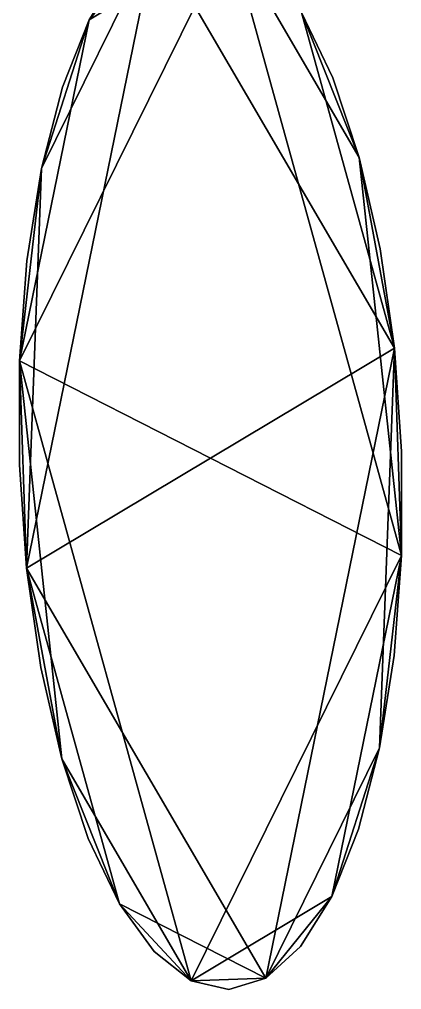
# Model space of a CAD drawing. Extents: x -2.81 to 2.84, y -2.77 to 2.75.
# Drawn here: x -0.397 to 0.503, y -2.766 to -0.486 of the extents above; entities that cross this region are included whole.
import ezdxf

# ---------------------------------------------------------------- set-up
doc = ezdxf.new("R2010")
doc.units = 0
doc.header["$MEASUREMENT"] = 0

msp = doc.modelspace()

# ---------------------------------------------------------------- linework, layer by layer
for points in [[(0.09886, -0.288565, 10.899395), (-0.23233, -0.486698, 10.899395), (-0.39625, -1.288274, 10.899395)], [(0.502683, -1.745403, 10.899395), (0.09886, -0.288565, 10.899395), (-0.39625, -1.288274, 10.899395)], [(-0.379503, -1.775712, 10.849395), (-0.344569, -0.835632, 10.849395), (-0.076618, -0.294594, 10.849395)], [(-0.379503, -1.775712, 10.849395), (-0.076618, -0.294594, 10.849395), (0.485936, -1.257965, 10.849395)], [(-0.344569, -0.835632, 10.849395), (-0.23233, -0.486698, 10.849395), (-0.076618, -0.294594, 10.849395)], [(0.09886, -0.288565, 10.899395), (-0.076618, -0.294594, 10.899395), (-0.23233, -0.486698, 10.899395)], [(-0.23233, -0.486698, 10.849395), (-0.158543, -0.368583, 10.849395), (-0.076618, -0.294594, 10.849395)], [(-0.076618, -0.294594, 10.899395), (-0.158543, -0.368583, 10.899395), (-0.23233, -0.486698, 10.899395)], [(-0.076618, -0.294594, 10.849395), (0.267389, -0.46953, 10.849395), (0.485936, -1.257965, 10.849395)], [(0.403312, -0.809938, 10.899395), (0.267389, -0.46953, 10.899395), (0.09886, -0.288565, 10.899395)], [(0.502683, -1.745403, 10.899395), (0.403312, -0.809938, 10.899395), (0.09886, -0.288565, 10.899395)], [(-0.158543, -0.368583, 10.849395), (-0.23233, -0.486698, 10.849395), (-0.23233, -0.486698, 10.899395)], [(-0.158543, -0.368583, 10.849395), (-0.23233, -0.486698, 10.899395), (-0.158543, -0.368583, 10.899395)], [(0.267389, -0.46953, 10.849395), (0.340878, -0.62255, 10.849395), (0.403312, -0.809938, 10.849395)], [(0.267389, -0.46953, 10.849395), (0.403312, -0.809938, 10.849395), (0.485936, -1.257965, 10.849395)], [(0.403312, -0.809938, 10.899395), (0.340878, -0.62255, 10.899395), (0.267389, -0.46953, 10.899395)], [(0.340878, -0.62255, 10.849395), (0.267389, -0.46953, 10.849395), (0.267389, -0.46953, 10.899395)], [(0.340878, -0.62255, 10.849395), (0.267389, -0.46953, 10.899395), (0.340878, -0.62255, 10.899395)], [(-0.23233, -0.486698, 10.899395), (-0.344569, -0.835632, 10.899395), (-0.39625, -1.288274, 10.899395)], [(-0.344569, -0.835632, 10.849395), (-0.295143, -0.644402, 10.849395), (-0.23233, -0.486698, 10.849395)], [(-0.23233, -0.486698, 10.899395), (-0.295143, -0.644402, 10.899395), (-0.344569, -0.835632, 10.899395)], [(-0.23233, -0.486698, 10.849395), (-0.295143, -0.644402, 10.849395), (-0.295143, -0.644402, 10.899395)], [(-0.23233, -0.486698, 10.849395), (-0.295143, -0.644402, 10.899395), (-0.23233, -0.486698, 10.899395)], [(0.403312, -0.809938, 10.849395), (0.340878, -0.62255, 10.849395), (0.340878, -0.62255, 10.899395)], [(0.403312, -0.809938, 10.849395), (0.340878, -0.62255, 10.899395), (0.403312, -0.809938, 10.899395)], [(-0.295143, -0.644402, 10.849395), (-0.344569, -0.835632, 10.849395), (-0.344569, -0.835632, 10.899395)], [(-0.295143, -0.644402, 10.849395), (-0.344569, -0.835632, 10.899395), (-0.295143, -0.644402, 10.899395)], [(0.403312, -0.809938, 10.849395), (0.452292, -1.024491, 10.849395), (0.485936, -1.257965, 10.849395)], [(0.485936, -1.257965, 10.899395), (0.452292, -1.024491, 10.899395), (0.403312, -0.809938, 10.899395)], [(0.502683, -1.745403, 10.899395), (0.485936, -1.257965, 10.899395), (0.403312, -0.809938, 10.899395)], [(0.452292, -1.024491, 10.849395), (0.403312, -0.809938, 10.849395), (0.403312, -0.809938, 10.899395)], [(0.452292, -1.024491, 10.849395), (0.403312, -0.809938, 10.899395), (0.452292, -1.024491, 10.899395)], [(-0.39625, -1.288274, 10.849395), (-0.378709, -1.053041, 10.849395), (-0.344569, -0.835632, 10.849395)], [(-0.379503, -1.775712, 10.849395), (-0.39625, -1.288274, 10.849395), (-0.344569, -0.835632, 10.849395)], [(-0.344569, -0.835632, 10.899395), (-0.378709, -1.053041, 10.899395), (-0.39625, -1.288274, 10.899395)], [(-0.344569, -0.835632, 10.849395), (-0.378709, -1.053041, 10.849395), (-0.378709, -1.053041, 10.899395)], [(-0.344569, -0.835632, 10.849395), (-0.378709, -1.053041, 10.899395), (-0.344569, -0.835632, 10.899395)], [(0.485936, -1.257965, 10.849395), (0.452292, -1.024491, 10.849395), (0.452292, -1.024491, 10.899395)], [(0.485936, -1.257965, 10.849395), (0.452292, -1.024491, 10.899395), (0.485936, -1.257965, 10.899395)], [(-0.378709, -1.053041, 10.849395), (-0.39625, -1.288274, 10.849395), (-0.39625, -1.288274, 10.899395)], [(-0.378709, -1.053041, 10.849395), (-0.39625, -1.288274, 10.899395), (-0.378709, -1.053041, 10.899395)], [(0.485936, -1.257965, 10.849395), (0.183051, -2.739082, 10.849395), (-0.379503, -1.775712, 10.849395)], [(0.485936, -1.257965, 10.849395), (0.451003, -2.198044, 10.849395), (0.183051, -2.739082, 10.849395)], [(0.485936, -1.257965, 10.849395), (0.502683, -1.745403, 10.849395), (0.451003, -2.198044, 10.849395)], [(0.485936, -1.257965, 10.849395), (0.502951, -1.501387, 10.849395), (0.502683, -1.745403, 10.849395)], [(0.502683, -1.745403, 10.899395), (0.502951, -1.501387, 10.899395), (0.485936, -1.257965, 10.899395)], [(0.502951, -1.501387, 10.849395), (0.485936, -1.257965, 10.849395), (0.485936, -1.257965, 10.899395)], [(0.502951, -1.501387, 10.849395), (0.485936, -1.257965, 10.899395), (0.502951, -1.501387, 10.899395)], [(-0.379503, -1.775712, 10.849395), (-0.396518, -1.53229, 10.849395), (-0.39625, -1.288274, 10.849395)], [(-0.39625, -1.288274, 10.899395), (-0.396518, -1.53229, 10.899395), (-0.379503, -1.775712, 10.899395)], [(-0.39625, -1.288274, 10.849395), (-0.396518, -1.53229, 10.849395), (-0.396518, -1.53229, 10.899395)], [(-0.39625, -1.288274, 10.849395), (-0.396518, -1.53229, 10.899395), (-0.39625, -1.288274, 10.899395)], [(-0.39625, -1.288274, 10.899395), (-0.379503, -1.775712, 10.899395), (-0.296879, -2.223739, 10.899395)], [(-0.39625, -1.288274, 10.899395), (-0.296879, -2.223739, 10.899395), (0.007574, -2.745111, 10.899395)], [(-0.39625, -1.288274, 10.899395), (0.007574, -2.745111, 10.899395), (0.502683, -1.745403, 10.899395)], [(0.502683, -1.745403, 10.849395), (0.502951, -1.501387, 10.849395), (0.502951, -1.501387, 10.899395)], [(0.502683, -1.745403, 10.849395), (0.502951, -1.501387, 10.899395), (0.502683, -1.745403, 10.899395)], [(-0.396518, -1.53229, 10.849395), (-0.379503, -1.775712, 10.849395), (-0.379503, -1.775712, 10.899395)], [(-0.396518, -1.53229, 10.849395), (-0.379503, -1.775712, 10.899395), (-0.396518, -1.53229, 10.899395)], [(0.007574, -2.745111, 10.899395), (0.338763, -2.546978, 10.899395), (0.502683, -1.745403, 10.899395)], [(0.338763, -2.546978, 10.899395), (0.451003, -2.198044, 10.899395), (0.502683, -1.745403, 10.899395)], [(0.502683, -1.745403, 10.849395), (0.485142, -1.980635, 10.849395), (0.451003, -2.198044, 10.849395)], [(0.451003, -2.198044, 10.899395), (0.485142, -1.980635, 10.899395), (0.502683, -1.745403, 10.899395)], [(0.485142, -1.980635, 10.849395), (0.502683, -1.745403, 10.849395), (0.502683, -1.745403, 10.899395)], [(0.485142, -1.980635, 10.849395), (0.502683, -1.745403, 10.899395), (0.485142, -1.980635, 10.899395)], [(-0.296879, -2.223739, 10.849395), (-0.345859, -2.009186, 10.849395), (-0.379503, -1.775712, 10.849395)], [(-0.160955, -2.564147, 10.849395), (-0.296879, -2.223739, 10.849395), (-0.379503, -1.775712, 10.849395)], [(0.183051, -2.739082, 10.849395), (-0.160955, -2.564147, 10.849395), (-0.379503, -1.775712, 10.849395)], [(-0.379503, -1.775712, 10.899395), (-0.345859, -2.009186, 10.899395), (-0.296879, -2.223739, 10.899395)], [(-0.379503, -1.775712, 10.849395), (-0.345859, -2.009186, 10.849395), (-0.345859, -2.009186, 10.899395)], [(-0.379503, -1.775712, 10.849395), (-0.345859, -2.009186, 10.899395), (-0.379503, -1.775712, 10.899395)], [(0.451003, -2.198044, 10.849395), (0.485142, -1.980635, 10.849395), (0.485142, -1.980635, 10.899395)], [(0.451003, -2.198044, 10.849395), (0.485142, -1.980635, 10.899395), (0.451003, -2.198044, 10.899395)], [(-0.345859, -2.009186, 10.849395), (-0.296879, -2.223739, 10.849395), (-0.296879, -2.223739, 10.899395)], [(-0.345859, -2.009186, 10.849395), (-0.296879, -2.223739, 10.899395), (-0.345859, -2.009186, 10.899395)], [(0.451003, -2.198044, 10.849395), (0.338763, -2.546978, 10.849395), (0.183051, -2.739082, 10.849395)], [(0.451003, -2.198044, 10.849395), (0.401576, -2.389275, 10.849395), (0.338763, -2.546978, 10.849395)], [(0.338763, -2.546978, 10.899395), (0.401576, -2.389275, 10.899395), (0.451003, -2.198044, 10.899395)], [(0.401576, -2.389275, 10.849395), (0.451003, -2.198044, 10.849395), (0.451003, -2.198044, 10.899395)], [(0.401576, -2.389275, 10.849395), (0.451003, -2.198044, 10.899395), (0.401576, -2.389275, 10.899395)], [(-0.160955, -2.564147, 10.849395), (-0.234444, -2.411126, 10.849395), (-0.296879, -2.223739, 10.849395)], [(-0.296879, -2.223739, 10.899395), (-0.234444, -2.411126, 10.899395), (-0.160955, -2.564147, 10.899395)], [(-0.296879, -2.223739, 10.899395), (-0.160955, -2.564147, 10.899395), (0.007574, -2.745111, 10.899395)], [(-0.296879, -2.223739, 10.849395), (-0.234444, -2.411126, 10.849395), (-0.234444, -2.411126, 10.899395)], [(-0.296879, -2.223739, 10.849395), (-0.234444, -2.411126, 10.899395), (-0.296879, -2.223739, 10.899395)], [(0.338763, -2.546978, 10.849395), (0.401576, -2.389275, 10.849395), (0.401576, -2.389275, 10.899395)], [(0.338763, -2.546978, 10.849395), (0.401576, -2.389275, 10.899395), (0.338763, -2.546978, 10.899395)], [(-0.234444, -2.411126, 10.849395), (-0.160955, -2.564147, 10.849395), (-0.160955, -2.564147, 10.899395)], [(-0.234444, -2.411126, 10.849395), (-0.160955, -2.564147, 10.899395), (-0.234444, -2.411126, 10.899395)], [(0.007574, -2.745111, 10.899395), (0.183051, -2.739082, 10.899395), (0.338763, -2.546978, 10.899395)], [(0.338763, -2.546978, 10.849395), (0.264976, -2.665094, 10.849395), (0.183051, -2.739082, 10.849395)], [(0.183051, -2.739082, 10.899395), (0.264976, -2.665094, 10.899395), (0.338763, -2.546978, 10.899395)], [(0.264976, -2.665094, 10.849395), (0.338763, -2.546978, 10.849395), (0.338763, -2.546978, 10.899395)], [(0.264976, -2.665094, 10.849395), (0.338763, -2.546978, 10.899395), (0.264976, -2.665094, 10.899395)], [(0.007574, -2.745111, 10.849395), (-0.079236, -2.67692, 10.849395), (-0.160955, -2.564147, 10.849395)], [(0.183051, -2.739082, 10.849395), (0.007574, -2.745111, 10.849395), (-0.160955, -2.564147, 10.849395)], [(-0.160955, -2.564147, 10.899395), (-0.079236, -2.67692, 10.899395), (0.007574, -2.745111, 10.899395)], [(-0.160955, -2.564147, 10.849395), (-0.079236, -2.67692, 10.849395), (-0.079236, -2.67692, 10.899395)], [(-0.160955, -2.564147, 10.849395), (-0.079236, -2.67692, 10.899395), (-0.160955, -2.564147, 10.899395)], [(0.183051, -2.739082, 10.849395), (0.264976, -2.665094, 10.849395), (0.264976, -2.665094, 10.899395)], [(0.183051, -2.739082, 10.849395), (0.264976, -2.665094, 10.899395), (0.183051, -2.739082, 10.899395)], [(-0.079236, -2.67692, 10.849395), (0.007574, -2.745111, 10.849395), (0.007574, -2.745111, 10.899395)], [(-0.079236, -2.67692, 10.849395), (0.007574, -2.745111, 10.899395), (-0.079236, -2.67692, 10.899395)], [(0.183051, -2.739082, 10.849395), (0.096137, -2.766101, 10.849395), (0.007574, -2.745111, 10.849395)], [(0.007574, -2.745111, 10.899395), (0.096137, -2.766101, 10.899395), (0.183051, -2.739082, 10.899395)], [(0.007574, -2.745111, 10.849395), (0.096137, -2.766101, 10.849395), (0.096137, -2.766101, 10.899395)], [(0.007574, -2.745111, 10.849395), (0.096137, -2.766101, 10.899395), (0.007574, -2.745111, 10.899395)], [(0.096137, -2.766101, 10.849395), (0.183051, -2.739082, 10.849395), (0.183051, -2.739082, 10.899395)], [(0.096137, -2.766101, 10.849395), (0.183051, -2.739082, 10.899395), (0.096137, -2.766101, 10.899395)]]:
    msp.add_3dface(points)

doc.saveas('drawing.dxf')
